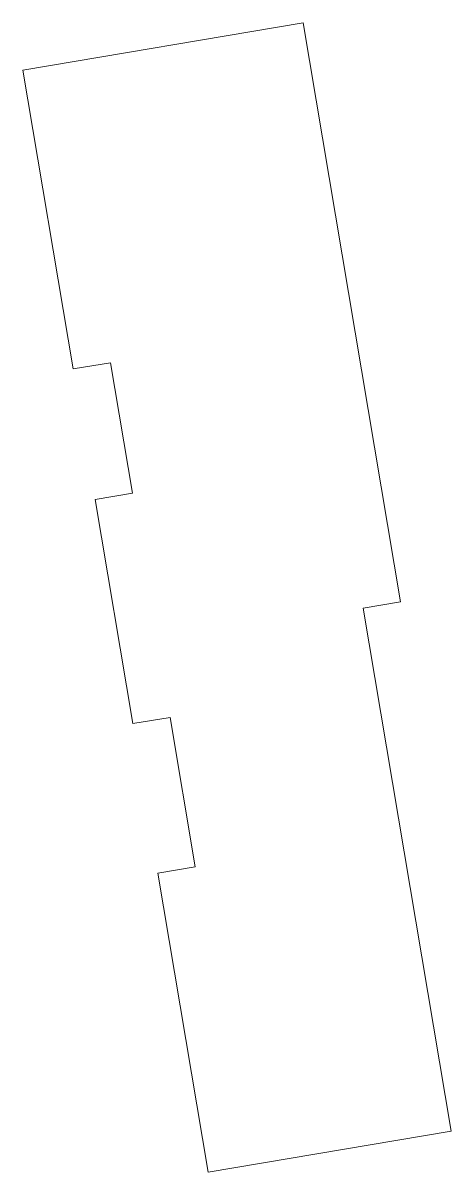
# Model space of a CAD drawing. Header units: inches. Extents: x -1.46 to -0.05, y 5.04 to 8.83.
import ezdxf

# ---------------------------------------------------------------- set-up
doc = ezdxf.new("R2010")
doc.units = ezdxf.units.IN
doc.header["$MEASUREMENT"] = 0

msp = doc.modelspace()

# ---------------------------------------------------------------- linework, layer by layer
at = {"color": 7, "linetype": 'Continuous', "lineweight": 15}
for p, q in [((-0.5328, 8.8319), (-1.4574, 8.6766)), ((-0.5328, 8.8319), (-0.2121, 6.9221)), ((-1.4574, 8.6766), (-1.2917, 7.6904)), ((-1.1685, 7.7111), (-1.2917, 7.6904)), ((-1.0962, 7.2806), (-1.1685, 7.7111)), ((-1.2194, 7.2599), (-1.0962, 7.2806)), ((-1.2194, 7.2599), (-1.0952, 6.5203)), ((-0.2121, 6.9221), (-0.3353, 6.9014)), ((-0.3353, 6.9014), (-0.0455, 5.1756)), ((-0.9719, 6.541), (-1.0952, 6.5203)), ((-0.8891, 6.0479), (-0.9719, 6.541)), ((-1.0124, 6.0272), (-0.8891, 6.0479)), ((-1.0124, 6.0272), (-0.8467, 5.041)), ((-0.0455, 5.1756), (-0.8467, 5.041))]:
    msp.add_line(p, q, dxfattribs=at)

doc.saveas('drawing.dxf')
